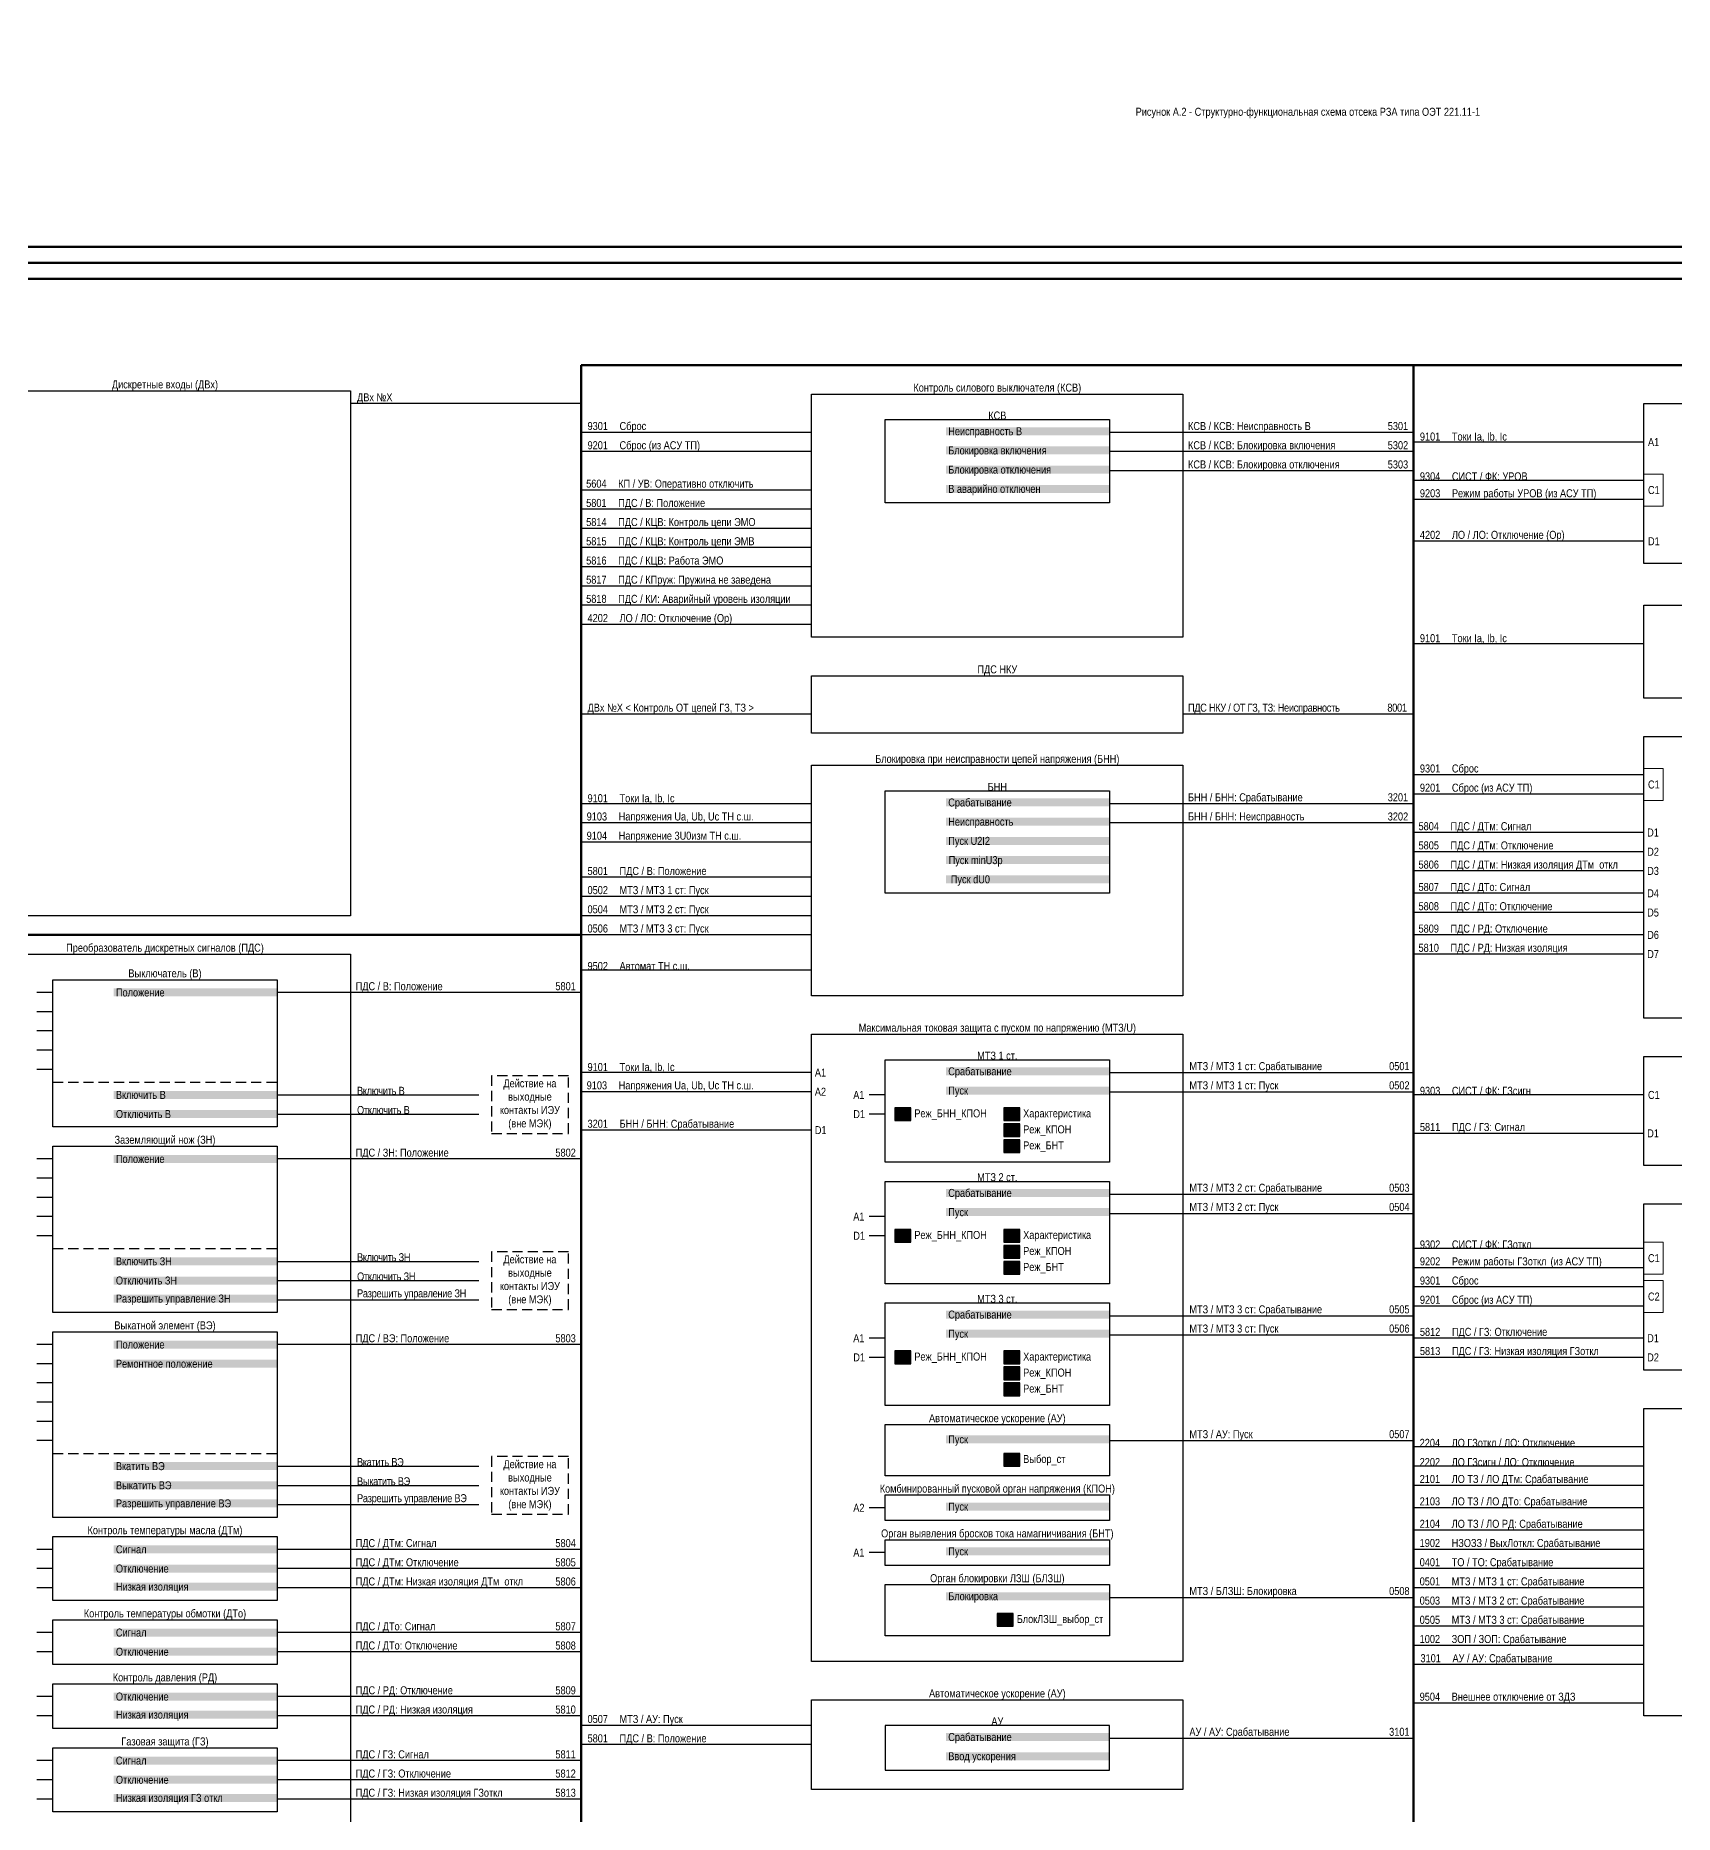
# Model space of a CAD drawing. Header units: millimetres. Extents: x 2179 to 12176, y -20554 to -12004.
# Drawn here: x 3894 to 4406, y -14311 to -13755 of the extents above; entities that cross this region are included whole.
import ezdxf
from ezdxf.enums import TextEntityAlignment as Align

# ---------------------------------------------------------------- set-up
doc = ezdxf.new("R2010")
doc.units = ezdxf.units.MM
doc.linetypes.add('HIDDEN2', pattern=[4.7625, 3.175, -1.5875])
for name, color, linetype, lineweight in [('GOOSE', 224, 'Continuous', 30), ('MMS', 190, 'Continuous', 30), ('Внутренняя шина', 4, 'Continuous', 70), ('Вход-Аналоги', 5, 'Continuous', 30), ('Линии связи', 75, 'Continuous', 30), ('Основная', 7, 'Continuous', 30), ('Сигналы внутр.', 13, 'Continuous', 30), ('Тонкая', 7, 'Continuous', 13), ('Цепи внешние', 134, 'Continuous', 30)]:
    doc.layers.add(name, color=color, linetype=linetype, lineweight=lineweight)
doc.layers.add('Рамка внешняя', color=8, linetype='Continuous', lineweight=40, plot=False)
doc.styles.add('2.5_Gost_RD', font='ARIALN.TTF', dxfattribs={"height": 2.5})
doc.styles.add('Narrow', font='ARIALN.TTF')
doc.styles.add('Табл дан', font='ARIALN.TTF')

# ---------------------------------------------------------------- blocks, each defined once
blk = doc.blocks.new('*U15')
blk.add_lwpolyline([(0, 0), (1189, 0), (1189, 841), (0, 841)], close=True)
at = {"lineweight": 50}
blk.add_lwpolyline([(20, 836), (1184, 836), (1184, 5), (20, 5)], close=True, dxfattribs=at)
at = {"style": '2.5_Gost_RD', "flags": 8}
blk.add_attdef('ФОРМАТ', text='', height=2.5, dxfattribs=at).set_placement((1134, 4), align=Align.TOP_LEFT)
blk = doc.blocks.new('SW.3')
at = {"true_color": 0xadddf7}
h = blk.add_hatch(color=141, dxfattribs=at)
h.dxf.hatch_style = 1
h.paths.add_polyline_path([(5, 2), (0, 2), (0, -2), (5, -2)])
blk.add_lwpolyline([(5, 2), (0, 2), (0, -2), (5, -2)], close=True)
for points in [[(2, 1), (1, 1)], [(1, 0), (2, 0)], [(3, 0), (2, 1)], [(4, 0), (3, 0)], [(2, -1), (1, -1)]]:
    blk.add_lwpolyline(points)
blk = doc.blocks.new('SW.2')
at = {"true_color": 0xadddf7}
h = blk.add_hatch(color=141, dxfattribs=at)
h.dxf.hatch_style = 1
h.paths.add_polyline_path([(5, 2), (0, 2), (0, -2), (5, -2)])
blk.add_lwpolyline([(5, 2), (0, 2), (0, -2), (5, -2)], close=True)
for points in [[(1, 0), (2, 0)], [(2, 0), (3, 1)], [(3, 0), (4, 0)]]:
    blk.add_lwpolyline(points)

msp = doc.modelspace()

# ---------------------------------------------------------------- linework, layer by layer
at = {"layer": 'Внутренняя шина'}
for points in [[(4064, -13858), (4778, -13858)], [(4064, -14582), (4064, -13858)], [(4324, -14582), (4324, -13858)], [(3804, -14036), (4064, -14036)]]:
    msp.add_lwpolyline(points, dxfattribs=at)
at = {"layer": 'Линии связи', "ltscale": 0.5}
for points in [[(4064, -13870), (3992, -13870)], [(4136, -13897), (4064, -13897)], [(4136, -13903), (4064, -13903)], [(4136, -13909), (4064, -13909)], [(4136, -13915), (4064, -13915)], [(4396, -13913), (4324, -13913)], [(4136, -13921), (4064, -13921)], [(4136, -13927), (4064, -13927)], [(4136, -13933), (4064, -13933)], [(4136, -13939), (4064, -13939)], [(4396, -13945), (4324, -13945)], [(4136, -13967), (4064, -13967)], [(4136, -13995), (4064, -13995)], [(4136, -14018), (4064, -14018)], [(4136, -14024), (4064, -14024)], [(4136, -14030), (4064, -14030)], [(4136, -14036), (4064, -14036)], [(4396, -14036), (4324, -14036)], [(4396, -14042), (4324, -14042)], [(4136, -14047), (4064, -14047)], [(4136, -14079), (4064, -14079)], [(4396, -14098), (4324, -14098)], [(4396, -14162), (4324, -14162)], [(4396, -14168), (4324, -14168)]]:
    msp.add_lwpolyline(points, dxfattribs=at)
at = {"layer": 'Линии связи'}
for points in [[(4136, -13879), (4064, -13879)], [(4324, -13879), (4229, -13879)], [(4396, -13882), (4324, -13882)], [(4136, -13885), (4064, -13885)], [(4324, -13885), (4229, -13885)], [(4324, -13891), (4229, -13891)], [(4396, -13894), (4324, -13894)], [(4396, -13900), (4324, -13900)], [(4324, -13967), (4252, -13967)], [(4396, -13986), (4324, -13986)], [(4324, -13995), (4229, -13995)], [(4396, -13992), (4324, -13992)], [(4136, -14001), (4064, -14001)], [(4324, -14001), (4229, -14001)], [(4396, -14004), (4324, -14004)], [(4136, -14007), (4064, -14007)], [(4396, -14010), (4324, -14010)], [(4396, -14016), (4324, -14016)], [(4396, -14023), (4324, -14023)], [(4396, -14029), (4324, -14029)], [(4064, -14054), (3969, -14054)], [(4064, -14054), (3969, -14054)], [(4229, -14079), (4324, -14079)], [(3969, -14086), (4032, -14086)], [(4136, -14085), (4064, -14085)], [(4229, -14085), (4324, -14085)], [(4396, -14086), (4324, -14086)], [(3969, -14092), (4032, -14092)], [(4136, -14097), (4064, -14097)], [(4064, -14106), (3969, -14106)], [(4064, -14106), (3969, -14106)], [(4229, -14117), (4324, -14117)], [(4229, -14123), (4324, -14123)], [(4396, -14134), (4324, -14134)], [(3969, -14138), (4032, -14138)], [(3969, -14144), (4032, -14144)], [(4396, -14140), (4324, -14140)], [(3969, -14150), (4032, -14150)], [(4396, -14146), (4324, -14146)], [(4229, -14155), (4324, -14155)], [(4396, -14152), (4324, -14152)], [(4229, -14161), (4324, -14161)], [(4064, -14164), (3969, -14164)], [(4064, -14164), (3969, -14164)], [(4229, -14194), (4324, -14194)], [(4396, -14196), (4324, -14196)], [(3969, -14202), (4032, -14202)], [(4396, -14202), (4324, -14202)], [(3969, -14208), (4032, -14208)], [(4396, -14208), (4324, -14208)], [(3969, -14214), (4032, -14214)], [(4396, -14215), (4324, -14215)], [(4396, -14222), (4324, -14222)], [(4064, -14228), (3969, -14228)], [(4064, -14228), (3969, -14228)], [(4396, -14228), (4324, -14228)], [(4064, -14234), (3969, -14234)], [(4064, -14234), (3969, -14234)], [(4396, -14234), (4324, -14234)], [(4064, -14240), (3969, -14240)], [(4064, -14240), (3969, -14240)], [(4229, -14243), (4324, -14243)], [(4396, -14240), (4324, -14240)], [(4396, -14246), (4324, -14246)], [(4064, -14254), (3969, -14254)], [(4064, -14254), (3969, -14254)], [(4396, -14252), (4324, -14252)], [(4064, -14260), (3969, -14260)], [(4064, -14260), (3969, -14260)], [(4396, -14258), (4324, -14258)], [(4396, -14264), (4324, -14264)], [(4064, -14274), (3969, -14274)], [(4064, -14274), (3969, -14274)], [(4396, -14276), (4324, -14276)], [(4064, -14280), (3969, -14280)], [(4064, -14280), (3969, -14280)], [(4136, -14283), (4064, -14283)], [(4136, -14289), (4064, -14289)], [(4229, -14287), (4324, -14287)], [(4064, -14294), (3969, -14294)], [(4064, -14294), (3969, -14294)], [(4064, -14300), (3969, -14300)], [(4064, -14300), (3969, -14300)], [(4064, -14306), (3969, -14306)], [(4064, -14306), (3969, -14306)]]:
    msp.add_lwpolyline(points, dxfattribs=at)
at = {"layer": 'Основная', "linetype": 'HIDDEN2'}
for p, q in [((3899, -14082), (3969, -14082)), ((3899, -14134), (3969, -14134)), ((3899, -14198), (3969, -14198))]:
    msp.add_line(p, q, dxfattribs=at)
at = {"layer": 'Основная'}
for points in [[(3876, -13866), (3992, -13866), (3992, -14030), (3876, -14030)], [(4136, -13867), (4252, -13867), (4252, -13943), (4136, -13943)], [(4396, -13870), (4512, -13870), (4512, -13920), (4396, -13920)], [(4159, -13875), (4229, -13875), (4229, -13901), (4159, -13901)], [(4396, -13933), (4512, -13933), (4512, -13962), (4396, -13962)], [(4136, -13955), (4252, -13955), (4252, -13973), (4136, -13973)], [(4396, -13974), (4512, -13974), (4512, -14062), (4396, -14062)], [(4136, -13983), (4252, -13983), (4252, -14055), (4136, -14055)], [(4159, -13991), (4229, -13991), (4229, -14023), (4159, -14023)], [(3876, -14042), (3992, -14042), (3992, -14370), (3876, -14370)], [(3899, -14050), (3969, -14050), (3969, -14096), (3899, -14096)], [(4136, -14067), (4252, -14067), (4252, -14263), (4136, -14263)], [(4159, -14075), (4229, -14075), (4229, -14107), (4159, -14107)], [(4396, -14074), (4512, -14074), (4512, -14108), (4396, -14108)], [(3899, -14102), (3969, -14102), (3969, -14154), (3899, -14154)], [(4159, -14113), (4229, -14113), (4229, -14145), (4159, -14145)], [(4396, -14120), (4512, -14120), (4512, -14172), (4396, -14172)], [(4159, -14151), (4229, -14151), (4229, -14183), (4159, -14183)], [(3899, -14160), (3969, -14160), (3969, -14218), (3899, -14218)], [(4396, -14184), (4512, -14184), (4512, -14280), (4396, -14280)], [(4159, -14189), (4229, -14189), (4229, -14205), (4159, -14205)], [(4159, -14211), (4229, -14211), (4229, -14219), (4159, -14219)], [(3899, -14224), (3969, -14224), (3969, -14244), (3899, -14244)], [(4159, -14225), (4229, -14225), (4229, -14233), (4159, -14233)], [(4159, -14239), (4229, -14239), (4229, -14255), (4159, -14255)], [(3899, -14250), (3969, -14250), (3969, -14264), (3899, -14264)], [(3899, -14270), (3969, -14270), (3969, -14284), (3899, -14284)], [(4136, -14275), (4252, -14275), (4252, -14303), (4136, -14303)], [(4229, -14283), (4159, -14283), (4159, -14297), (4229, -14297)], [(3899, -14290), (3969, -14290), (3969, -14310), (3899, -14310)]]:
    msp.add_lwpolyline(points, close=True, dxfattribs=at)
for points in [[(3899, -14054), (3894, -14054)], [(3899, -14060), (3894, -14060)], [(3899, -14066), (3894, -14066)], [(3899, -14072), (3894, -14072)], [(3899, -14078), (3894, -14078)], [(4159, -14086), (4154, -14086)], [(4159, -14092), (4154, -14092)], [(3899, -14106), (3894, -14106)], [(3899, -14112), (3894, -14112)], [(3899, -14118), (3894, -14118)], [(3899, -14124), (3894, -14124)], [(4159, -14124), (4154, -14124)], [(3899, -14130), (3894, -14130)], [(4159, -14130), (4154, -14130)], [(4159, -14162), (4154, -14162)], [(3899, -14164), (3894, -14164)], [(3899, -14170), (3894, -14170)], [(4159, -14168), (4154, -14168)], [(3899, -14176), (3894, -14176)], [(3899, -14182), (3894, -14182)], [(3899, -14188), (3894, -14188)], [(3899, -14194), (3894, -14194)], [(4159, -14215), (4154, -14215)], [(3899, -14228), (3894, -14228)], [(3899, -14234), (3894, -14234)], [(4159, -14229), (4154, -14229)], [(3899, -14240), (3894, -14240)], [(3899, -14254), (3894, -14254)], [(3899, -14260), (3894, -14260)], [(3899, -14274), (3894, -14274)], [(3899, -14280), (3894, -14280)], [(3899, -14294), (3894, -14294)], [(3899, -14300), (3894, -14300)], [(3899, -14306), (3894, -14306)]]:
    msp.add_lwpolyline(points, dxfattribs=at)
at = {"layer": 'Основная', "linetype": 'HIDDEN2'}
for points in [[(4036, -14098), (4060, -14098), (4060, -14080), (4036, -14080)], [(4036, -14153), (4060, -14153), (4060, -14135), (4036, -14135)], [(4036, -14217), (4060, -14217), (4060, -14199), (4036, -14199)]]:
    msp.add_lwpolyline(points, close=True, dxfattribs=at)
at = {"layer": 'Тонкая'}
for points in [[(4396, -13892), (4402, -13892), (4402, -13902), (4396, -13902)], [(4396, -13984), (4402, -13984), (4402, -13994), (4396, -13994)], [(4396, -14132), (4402, -14132), (4402, -14142), (4396, -14142)], [(4396, -14144), (4402, -14144), (4402, -14154), (4396, -14154)]]:
    msp.add_lwpolyline(points, close=True, dxfattribs=at)

# ---------------------------------------------------------------- block references
at = {"layer": 'Основная'}
for name, p in [('SW.3', (4162, -14092)), ('SW.3', (4196, -14092)), ('SW.2', (4196, -14097)), ('SW.2', (4196, -14102)), ('SW.3', (4162, -14130)), ('SW.3', (4196, -14130)), ('SW.2', (4196, -14135)), ('SW.2', (4196, -14140)), ('SW.3', (4162, -14168)), ('SW.3', (4196, -14168)), ('SW.2', (4196, -14173)), ('SW.2', (4196, -14178)), ('SW.3', (4196, -14200)), ('SW.3', (4194, -14250))]:
    msp.add_blockref(name, p, dxfattribs=at)
at = {"layer": 'Рамка внешняя'}
for p in [(3683, -13826), (3683, -14667)]:
    msp.add_blockref('*U15', p, dxfattribs=at)

# ---------------------------------------------------------------- texts
at = {"layer": 'GOOSE', "char_height": 2.5, "attachment_point": 7, "style": 'Narrow'}
for s, insert, width in [('9502^IАвтомат ТН с.ш.', (4066, -14047), 58), ('9504^IВнешнее отключение от ЗДЗ^I', (4325.93, -14276), 73.0735)]:
    msp.add_mtext(s, dxfattribs=dict(at, insert=insert, width=width))
at = {"layer": 'MMS', "char_height": 2.5, "attachment_point": 7, "style": 'Narrow'}
for s, insert, width in [('9301^IСброс', (4066, -13879), 58), ('9201^IСброс (из АСУ ТП)', (4066, -13885), 58), ('9304^IСИСТ / ФК: УРОВ', (4326, -13894), 48), ('9203^IРежим работы УРОВ (из АСУ ТП)', (4326, -13900), 70), ('9301^IСброс', (4326, -13986), 58), ('9201^IСброс (из АСУ ТП)', (4326, -13992), 58), ('9303^IСИСТ / ФК: ГЗсигн', (4326, -14086), 58), ('9302^IСИСТ / ФК: ГЗоткл', (4326, -14134), 48), ('9202^IРежим работы ГЗоткл^I (из АСУ ТП)', (4326, -14140), 70), ('9301^IСброс', (4326, -14146), 58), ('9201^IСброс (из АСУ ТП)', (4326, -14152), 58)]:
    msp.add_mtext(s, dxfattribs=dict(at, insert=insert, width=width))
at = {"layer": 'Вход-Аналоги', "char_height": 2.5, "attachment_point": 7, "style": 'Narrow'}
for s, insert, width in [('9101^IТоки Ia, Ib, Ic', (4326, -13882), 48), ('9101^IТоки Ia, Ib, Ic', (4326, -13945), 48), ('9101^IТоки Ia, Ib, Ic', (4066, -13995), 48), ('9103^IНапряжения Ua, Ub, Uc ТН с.ш.', (4065.73, -14001), 53.2651), ('9104^IНапряжение 3U0изм ТН с.ш.', (4065.73, -14007), 53.2651), ('9101^IТоки Ia, Ib, Ic', (4066, -14079), 48), ('9103^IНапряжения Ua, Ub, Uc ТН с.ш.', (4065.73, -14085), 53.2651)]:
    msp.add_mtext(s, dxfattribs=dict(at, insert=insert, width=width))
at = {"layer": 'Основная', "style": 'Табл дан'}
for s, p in [('A1', (4397.25, -13882)), ('C1', (4397.25, -13897)), ('D1', (4397.25, -13913)), ('C1', (4397.25, -13989)), ('D1', (4397, -14004)), ('D2', (4397, -14010)), ('D3', (4397, -14016)), ('D4', (4397, -14023)), ('D5', (4397, -14029)), ('D6', (4397, -14036)), ('D7', (4397, -14042)), ('A1', (4137, -14079)), ('A2', (4137, -14085)), ('A1', (4149, -14086)), ('C1', (4397.25, -14086)), ('D1', (4149, -14092)), ('Реж_БНН_КПОН', (4168.07, -14091.75)), ('Характеристика', (4202.07, -14091.75)), ('D1', (4137, -14097)), ('Реж_КПОН', (4202.07, -14096.75)), ('Реж_БНТ', (4202.07, -14101.75)), ('D1', (4397, -14098)), ('A1', (4149, -14124)), ('Реж_БНН_КПОН', (4168.07, -14129.75)), ('Характеристика', (4202.07, -14129.75)), ('D1', (4149, -14130)), ('Реж_КПОН', (4202.07, -14134.75)), ('Реж_БНТ', (4202.07, -14139.75)), ('C1', (4397.25, -14137)), ('C2', (4397.25, -14149)), ('A1', (4149, -14162)), ('D1', (4397, -14162)), ('D1', (4149, -14168)), ('Реж_БНН_КПОН', (4168.07, -14167.75)), ('Характеристика', (4202.07, -14167.75)), ('D2', (4397, -14168)), ('Реж_КПОН', (4202.07, -14172.75)), ('Реж_БНТ', (4202.07, -14177.75)), ('Выбор_ст', (4202.07, -14199.75)), ('A2', (4149, -14215)), ('A1', (4149, -14229)), ('БлокЛЗШ_выбор_ст', (4200.07, -14249.75))]:
    msp.add_text(s, height=2.5, dxfattribs=at).set_placement(p, align=Align.MIDDLE_LEFT)
at = {"layer": 'Основная', "char_height": 2.5, "style": 'Narrow'}
for s, insert, width, attachment_point in [('\\pt55;Рисунок А.2 - Структурно-функциональная схема отсека РЗА типа ОЭТ 221.11-1', (4291, -13780.81), 974, 8), ('Дискретные входы (ДВх)', (3934, -13866), 116, 8), ('Контроль силового выключателя (КСВ)', (4194, -13867), 116, 8), ('КСВ', (4194, -13875), 70, 8), ('ПДС НКУ', (4194, -13955), 116, 8), ('Блокировка при неисправности цепей напряжения (БНН)', (4194, -13983), 116, 8), ('\\A1;БНН', (4194, -13991), 70, 8), ('Преобразователь дискретных сигналов (ПДС)', (3934, -14042), 116, 8), ('Выключатель (В)', (3934, -14050), 70, 8), ('Максимальная токовая защита с пуском по напряжению (МТЗ/U)', (4194, -14067), 116, 8), ('\\A1;МТЗ 1 ст.', (4194, -14075), 70, 8), ('Действие на выходные контакты ИЭУ (вне МЭК)', (4048, -14089), 24, 5), ('Заземляющий нож (ЗН)', (3934, -14102), 70, 8), ('\\A1;МТЗ 2 ст.', (4194, -14113), 70, 8), ('Действие на выходные контакты ИЭУ (вне МЭК)', (4048, -14144), 24, 5), ('\\A1;МТЗ 3 ст.', (4194, -14151), 70, 8), ('Выкатной элемент (ВЭ)', (3934, -14160), 70, 8), ('Автоматическое ускорение (АУ)', (4194, -14189), 70, 8), ('Действие на выходные контакты ИЭУ (вне МЭК)', (4048, -14208), 24, 5), ('Комбинированный пусковой орган напряжения (КПОН)', (4194, -14211), 82, 8), ('\\A1;Контроль температуры масла (ДТм)', (3934, -14224), 70, 8), ('Орган выявления бросков тока намагничивания (БНТ)', (4194, -14225), 82, 8), ('Орган блокировки ЛЗШ (БЛЗШ)', (4194, -14239), 70, 8), ('\\A1;Контроль температуры обмотки (ДТо)', (3934, -14250), 70, 8), ('\\A1;Контроль давления (РД)', (3934, -14270), 70, 8), ('Автоматическое ускорение (АУ)', (4194, -14275), 116, 8), ('\\A1;АУ', (4194, -14283), 70, 8), ('\\A1;Газовая защита (ГЗ)', (3934, -14290), 70, 8)]:
    msp.add_mtext(s, dxfattribs=dict(at, insert=insert, width=width, attachment_point=attachment_point))
at = {"layer": 'Основная', "char_height": 2.5, "width": 51, "attachment_point": 4, "style": 'Narrow', "bg_fill": 1, "box_fill_scale": 1, "bg_fill_color": 9, "bg_fill_transparency": 0}
for s, insert in [('\\pl0.67568;Неисправность В', (4178, -13879)), ('\\pl0.67568;Блокировка включения', (4178, -13885)), ('\\pl0.67568;Блокировка отключения', (4178, -13891)), ('\\pl0.67568;В аварийно отключен', (4178, -13897)), ('\\pl0.67568;Срабатывание', (4178, -13994.99)), ('\\pl0.67568;Неисправность', (4178, -14000.99)), ('\\pl0.67568;Пуск U2I2', (4178, -14007)), (' Пуск {\\A1;minU3p}', (4178, -14013)), ('\\pl0.67568; Пуск {\\A1;dU0}', (4178, -14019)), ('\\pl0.67568;Положение', (3918, -14054)), ('\\pl0.67568;Срабатывание', (4178, -14079)), ('\\pl0.67568;Пуск', (4178, -14085)), ('\\pl0.67568;Включить В', (3918, -14086)), ('\\pl0.67568;Отключить В', (3918, -14092)), ('\\pl0.67568;Положение', (3918, -14106)), ('\\pl0.67568;Срабатывание', (4178, -14117)), ('\\pl0.67568;Пуск', (4178, -14123)), ('\\pl0.67568;Включить ЗН', (3918, -14138)), ('\\pl0.67568;Отключить ЗН', (3918, -14144)), ('\\pl0.67568;Разрешить управление ЗН', (3918, -14150)), ('\\pl0.67568;Срабатывание', (4178, -14155)), ('\\pl0.67568;Пуск', (4178, -14161)), ('\\pl0.67568;Положение', (3918, -14164)), ('\\pl0.67568;Ремонтное положение', (3918, -14170)), ('\\pl0.67568;Пуск', (4178, -14194)), ('\\pl0.67568;Вкатить ВЭ', (3918, -14202)), ('\\pl0.67568;Выкатить ВЭ', (3918, -14208)), ('\\pl0.67568;Разрешить управление ВЭ', (3918, -14214)), ('\\pl0.67568;Пуск', (4178, -14215)), ('\\pl0.67568;Сигнал', (3918, -14228)), ('\\pl0.67568;Пуск', (4178, -14229)), ('\\pl0.67568;Отключение', (3918, -14234)), ('\\pl0.67568;Низкая изоляция', (3918, -14240)), ('\\pl0.67568;Блокировка', (4178, -14243)), ('\\pl0.67568;Сигнал', (3918, -14254)), ('\\pl0.67568;Отключение', (3918, -14260)), ('\\pl0.67568;Отключение', (3918, -14274)), ('\\pl0.67568;Низкая изоляция', (3918, -14280)), ('\\pl0.67568;Срабатывание', (4178, -14287)), ('\\pl0.67568;Сигнал', (3918, -14294)), ('\\pl0.67568;Ввод ускорения', (4178, -14293)), ('\\pl0.67568;Отключение', (3918, -14300)), ('\\pl0.67568;Низкая изоляция ГЗ откл', (3918, -14306))]:
    msp.add_mtext(s, dxfattribs=dict(at, insert=insert))
at = {"layer": 'Сигналы внутр.', "char_height": 2.5, "attachment_point": 7}
for s, insert, width, style in [('ДВх №X', (3994, -13870), 58, 'Narrow'), ('КСВ / КСВ: Неисправность В^I^I^I   5301', (4253.57, -13879), 71.43, 'Табл дан'), ('КСВ / КСВ: Блокировка включения^I^I   5302', (4253.57, -13885), 71.43, 'Табл дан'), ('КСВ / КСВ: Блокировка отключения^I^I   5303^I', (4253.57, -13891), 71.43, 'Табл дан'), ('5604^IКП / УВ: Оперативно отключить', (4065.57, -13897), 70.43, 'Табл дан'), ('5801^IПДС / В: Положение^I', (4065.57, -13903), 70.43, 'Табл дан'), ('5814^IПДС / КЦВ: Контроль цепи ЭМО', (4065.57, -13909), 70.43, 'Табл дан'), ('5815^IПДС / КЦВ: Контроль цепи ЭМВ', (4065.57, -13915), 70.43, 'Табл дан'), ('5816^IПДС / КЦВ: Работа ЭМО', (4065.57, -13921), 70.43, 'Табл дан'), ('5817^IПДС / КПруж: Пружина не заведена', (4065.57, -13927), 70.43, 'Табл дан'), ('5818^IПДС / КИ: Аварийный уровень изоляции', (4065.57, -13933), 70.43, 'Табл дан'), ('ДВх №X < Контроль ОТ цепей ГЗ, ТЗ >', (4066, -13967), 58, 'Narrow'), ('{\\T0.95;ПДС НКУ / ОТ ГЗ, ТЗ: Неисправность^I^I   8001}', (4253.57, -13967), 70.43, 'Табл дан'), ('БНН / БНН: Срабатывание^I^I^I   3201^I', (4253.57, -13995), 70.43, 'Табл дан'), ('БНН / БНН: Неисправность^I^I^I   3202^I', (4253.57, -14001), 70.43, 'Табл дан'), ('5804^IПДС / ДТм: Сигнал', (4325.57, -14004), 70.43, 'Табл дан'), ('5805^IПДС / ДТм: Отключение', (4325.57, -14010), 70.43, 'Табл дан'), ('5801^IПДС / В: Положение', (4066, -14018), 58, 'Narrow'), ('5806^IПДС / ДТм: Низкая изоляция ДТм_откл', (4325.57, -14016), 70.43, 'Табл дан'), ('0502^IМТЗ / {\\A1;МТЗ 1 ст: Пуск}', (4066, -14024), 58, 'Narrow'), ('5807^IПДС / ДТо: Сигнал', (4325.57, -14023), 58.43, 'Табл дан'), ('0504^IМТЗ / {\\A1;МТЗ 2 ст: Пуск}', (4066, -14030), 58, 'Narrow'), ('5808^IПДС / ДТо: Отключение', (4325.57, -14029), 58.43, 'Табл дан'), ('0506^IМТЗ / {\\A1;МТЗ 3 ст: Пуск}', (4066, -14036), 58, 'Narrow'), ('5809^IПДС / РД: Отключение', (4325.57, -14036), 58.43, 'Табл дан'), ('5810^IПДС / РД: Низкая изоляция^I', (4325.57, -14042), 58.43, 'Табл дан'), ('ПДС / В: Положение^I^I^I^I   5801^I', (3993.57, -14054), 70.43, 'Табл дан'), ('МТЗ / {\\A1;МТЗ 1 ст: Срабатывание^I^I   }0501^I', (4254, -14079), 70, 'Табл дан'), ('МТЗ / {\\A1;МТЗ 1 ст: Пуск^I^I^I^I   }0502^I', (4254, -14085), 70, 'Табл дан'), ('3201^IБНН / БНН: Срабатывание', (4066, -14097), 70, 'Narrow'), ('ПДС / ЗН: Положение^I^I^I^I   5802', (3993.57, -14106), 70.43, 'Табл дан'), ('МТЗ / {\\A1;МТЗ 2 ст: Срабатывание^I^I   }0503^I', (4254, -14117), 70, 'Табл дан'), ('МТЗ / {\\A1;МТЗ 2 ст: Пуск^I^I^I^I   }0504^I', (4254, -14123), 70, 'Табл дан'), ('МТЗ / {\\A1;МТЗ 3 ст: Срабатывание^I^I   }0505^I', (4254, -14155), 70, 'Табл дан'), ('ПДС / ВЭ: Положение^I^I^I^I   5803', (3993.57, -14164), 70.43, 'Табл дан'), ('МТЗ / {\\A1;МТЗ 3 ст: Пуск^I^I^I^I   }0506^I', (4254, -14161), 70, 'Табл дан'), ('МТЗ / АУ: Пуск^I^I^I^I   ^I   0507^I', (4254, -14194), 70, 'Табл дан'), ('2204^IЛО ГЗоткл / ЛО: Отключение', (4325.93, -14196), 70.0735, 'Narrow'), ('2202^IЛО ГЗсигн / ЛО: Отключение', (4325.93, -14202), 70.0735, 'Narrow'), ('2101^IЛО ТЗ / {\\A1;ЛО ДТм: Срабатывание}', (4325.93, -14208), 70.0735, 'Narrow'), ('2103^IЛО ТЗ / {\\A1;ЛО ДТо: Срабатывание}', (4325.93, -14215), 70.0735, 'Narrow'), ('2104^IЛО ТЗ / {\\A1;ЛО РД: Срабатывание}', (4325.93, -14222), 70.0735, 'Narrow'), ('ПДС / ДТм: Сигнал^I^I   ^I^I   5804^I', (3993.57, -14228), 70.43, 'Табл дан'), ('\\A1;\\pt10;1902^IНЗОЗЗ / ВыхЛоткл: Срабатывание', (4325.93, -14228), 70.0735, 'Narrow'), ('ПДС / ДТм: Отключение^I   ^I^I   5805', (3993.57, -14234), 70.43, 'Табл дан'), ('\\pt10;0401^IТО / ТО: Срабатывание', (4325.93, -14234), 70.0735, 'Narrow'), ('ПДС / ДТм: Низкая изоляция ДТм_откл^I   5806', (3993.57, -14240), 70.43, 'Табл дан'), ('МТЗ / БЛЗШ: Блокировка^I^I   ^I   0508^I', (4254, -14243), 70, 'Табл дан'), ('\\pt10;0501^IМТЗ / {\\A1;МТЗ 1 ст: Срабатывание}', (4325.93, -14240), 70.0735, 'Narrow'), ('\\pt10;0503^IМТЗ / {\\A1;МТЗ 2 ст: Срабатывание}', (4325.93, -14246), 70.0735, 'Narrow'), ('ПДС / ДТо: Сигнал^I^I   ^I^I   5807', (3993.57, -14254), 70.43, 'Табл дан'), ('\\pt10;0505^IМТЗ / {\\A1;МТЗ 3 ст: Срабатывание}', (4325.93, -14252), 70.0735, 'Narrow'), ('\\pt10,50;1002^IЗОП / ЗОП: Срабатывание^I', (4325.93, -14258), 70.0735, 'Narrow'), ('ПДС / ДТо: Отключение^I   ^I^I   5808', (3993.57, -14260), 70.43, 'Табл дан'), ('3101^IАУ / АУ: Срабатывание', (4326.18, -14264), 69.8236, 'Табл дан'), ('ПДС / РД: Отключение^I   ^I^I   5809^I', (3993.57, -14274), 70.43, 'Табл дан'), ('ПДС / РД: Низкая изоляция^I^I^I   5810^I', (3993.57, -14280), 70.43, 'Табл дан'), ('0507^IМТЗ / АУ: Пуск', (4066, -14283), 48, 'Narrow'), ('АУ / АУ: Срабатывание^I^I^I   3101^I', (4254, -14287), 70, 'Табл дан'), ('5801^IПДС / В: Положение', (4066, -14289), 48, 'Narrow'), ('ПДС / ГЗ: Сигнал^I^I   ^I^I   5811^I', (3993.57, -14294), 70.43, 'Табл дан'), ('ПДС / ГЗ: Отключение^I   ^I^I^I   5812^I', (3993.57, -14300), 70.43, 'Табл дан'), ('\\pt50,60,70;ПДС / ГЗ: Низкая изоляция ГЗоткл^I^I   5813^I', (3993.57, -14306), 70.43, 'Табл дан')]:
    msp.add_mtext(s, dxfattribs=dict(at, insert=insert, width=width, style=style))
at = {"layer": 'Сигналы внутр.', "ltscale": 0.5, "char_height": 2.5, "width": 58, "attachment_point": 7, "style": 'Narrow'}
for s, insert in [('4202^IЛО / ЛО: Отключение (Op)^I', (4326, -13913)), ('4202^IЛО / ЛО: Отключение (Op)^I', (4066, -13939)), ('5811^IПДС / ГЗ: Сигнал', (4326, -14098)), ('5812^IПДС / ГЗ: Отключение^I  ', (4326, -14162)), ('5813^IПДС / ГЗ: Низкая изоляция ГЗоткл', (4326, -14168))]:
    msp.add_mtext(s, dxfattribs=dict(at, insert=insert))
at = {"layer": 'Цепи внешние', "char_height": 2.5, "width": 71, "attachment_point": 7, "style": 'Табл дан'}
for s, insert in [('{\\T0.95;Включить В}', (3994, -14086)), ('{\\T0.95;Отключить В}', (3994, -14092)), ('{\\T0.95;Включить ЗН}', (3994, -14138)), ('{\\T0.95;Отключить ЗН}', (3994, -14144)), ('{\\T0.95;Разрешить управление ЗН}', (3994, -14150)), ('{\\T0.95;Вкатить ВЭ}', (3994, -14202)), ('{\\T0.95;Выкатить ВЭ}', (3994, -14208)), ('{\\T0.95;Разрешить управление ВЭ}', (3994, -14214))]:
    msp.add_mtext(s, dxfattribs=dict(at, insert=insert))

doc.saveas('drawing.dxf')
